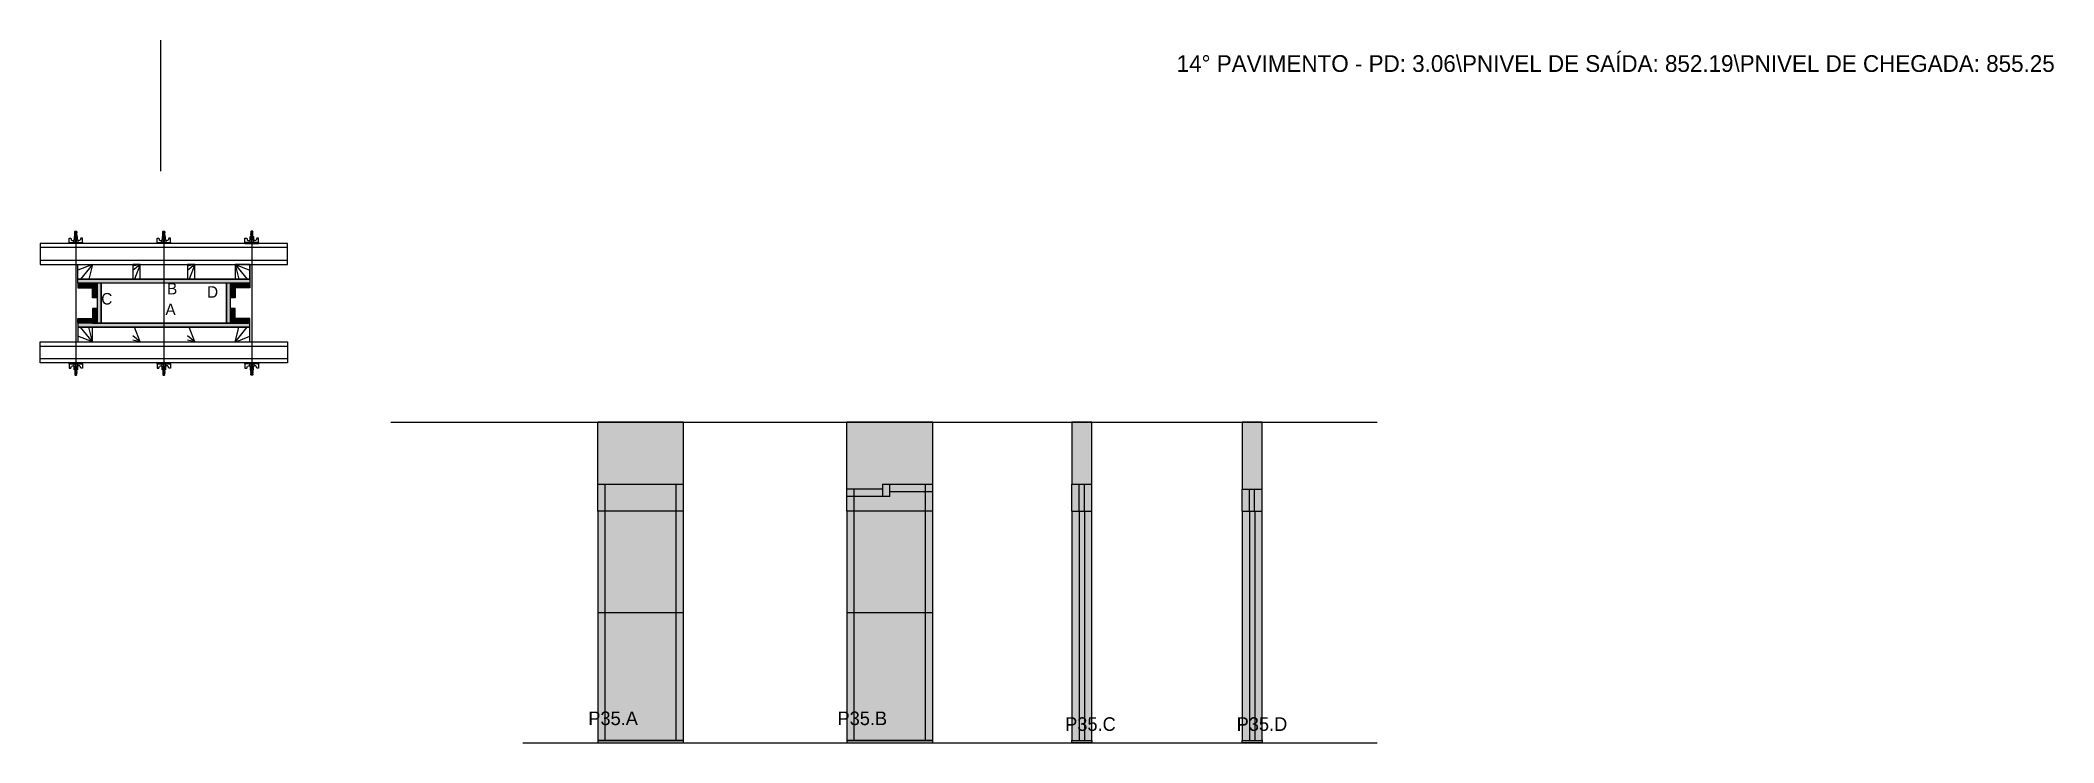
# Model space of a CAD drawing. Header units: metres. Extents: x 2584 to 4507, y 545 to 1215.
import ezdxf

# ---------------------------------------------------------------- set-up
doc = ezdxf.new("R2010")
doc.units = ezdxf.units.M
for name, color, linetype in [('CHAPA', 7, 'Continuous'), ('COTA', 7, 'Continuous'), ('Hachura', 7, 'Continuous'), ('Madeira', 7, 'Continuous'), ('NOMENCLATURA', 7, 'Continuous'), ('Nível', 7, 'Continuous'), ('Painéis', 7, 'Continuous'), ('Perfil Metálico', 7, 'Continuous'), ('SARR_2.2x7', 7, 'Continuous'), ('SARRAFO', 7, 'Continuous'), ('Texto Seção', 7, 'Continuous'), ('TEXTO_GERAL', 7, 'Continuous')]:
    doc.layers.add(name, color=color, linetype=linetype)

msp = doc.modelspace()

# ---------------------------------------------------------------- hatches: boundary and pattern name
at = {"layer": 'COTA'}
h = msp.add_hatch(color=7, dxfattribs=at)
h.dxf.hatch_style = 1
h.paths.add_polyline_path([(3116.3, 850.7), (3116.3, 791.7), (3116.3, 791.7), (3198.3, 791.7), (3198.3, 791.7), (3198.3, 850.7), (3198.3, 850.7), (3116.3, 850.7)])
h = msp.add_hatch(color=7, dxfattribs=at)
h.dxf.hatch_style = 1
h.paths.add_polyline_path([(3388.2, 791.7), (3436.2, 791.7), (3436.2, 791.7), (3436.2, 850.7), (3436.2, 850.7), (3354.2, 850.7), (3354.2, 850.7), (3354.2, 786.7), (3354.2, 786.7), (3388.2, 786.7), (3388.2, 786.7), (3388.2, 791.7)])
h = msp.add_hatch(color=7, dxfattribs=at)
h.dxf.hatch_style = 1
h.paths.add_polyline_path([(3588.2, 791.7), (3588.2, 850.7), (3588.2, 850.7), (3569.2, 850.7), (3569.2, 850.7), (3569.2, 791.7), (3569.2, 791.7), (3588.2, 791.7)])
h = msp.add_hatch(color=7, dxfattribs=at)
h.dxf.hatch_style = 1
h.paths.add_polyline_path([(3750.7, 786.7), (3750.7, 850.7), (3750.7, 850.7), (3731.7, 850.7), (3731.7, 850.7), (3731.7, 786.7), (3731.7, 786.7), (3750.7, 786.7)])
at = {"layer": 'Hachura'}
h = msp.add_hatch(color=7, dxfattribs=at)
h.dxf.hatch_style = 1
h.paths.add_polyline_path([(2619.9, 983.4), (2619.9, 987.4), (2619.9, 987.4), (2783.9, 987.4), (2783.9, 987.4), (2783.9, 983.4), (2783.9, 983.4), (2619.9, 983.4)])
h = msp.add_hatch(color=7, dxfattribs=at)
h.dxf.hatch_style = 1
h.paths.add_polyline_path([(2619.9, 983.4), (2619.9, 987.4), (2619.9, 987.4), (2783.9, 987.4), (2783.9, 987.4), (2783.9, 983.4), (2783.9, 983.4), (2619.9, 983.4)])
h = msp.add_hatch(color=7, dxfattribs=at)
h.dxf.hatch_style = 1
h.paths.add_polyline_path([(2633.9, 983.4), (2633.9, 979), (2633.9, 979), (2619.9, 979), (2619.9, 979), (2619.9, 983.4), (2619.9, 983.4), (2633.9, 983.4)])
h = msp.add_hatch(color=7, dxfattribs=at)
h.dxf.hatch_style = 1
h.paths.add_polyline_path([(2638.3, 983.4), (2633.9, 983.4), (2633.9, 983.4), (2633.9, 969.4), (2633.9, 969.4), (2638.3, 969.4), (2638.3, 969.4), (2638.3, 983.4)])
h = msp.add_hatch(color=7, dxfattribs=at)
h.dxf.hatch_style = 1
h.paths.add_polyline_path([(2641.9, 983.4), (2638.3, 983.4), (2638.3, 983.4), (2638.3, 945.4), (2638.3, 945.4), (2641.9, 945.4), (2641.9, 945.4), (2641.9, 983.4)])
h = msp.add_hatch(color=7, dxfattribs=at)
h.dxf.hatch_style = 1
h.paths.add_polyline_path([(2641.9, 983.4), (2638.3, 983.4), (2638.3, 983.4), (2638.3, 945.4), (2638.3, 945.4), (2641.9, 945.4), (2641.9, 945.4), (2641.9, 983.4)])
h = msp.add_hatch(color=7, dxfattribs=at)
h.dxf.hatch_style = 1
h.paths.add_polyline_path([(2765.5, 983.4), (2761.9, 983.4), (2761.9, 983.4), (2761.9, 945.4), (2761.9, 945.4), (2765.5, 945.4), (2765.5, 945.4), (2765.5, 983.4)])
h = msp.add_hatch(color=7, dxfattribs=at)
h.dxf.hatch_style = 1
h.paths.add_polyline_path([(2765.5, 983.4), (2761.9, 983.4), (2761.9, 983.4), (2761.9, 945.4), (2761.9, 945.4), (2765.5, 945.4), (2765.5, 945.4), (2765.5, 983.4)])
h = msp.add_hatch(color=7, dxfattribs=at)
h.dxf.hatch_style = 1
h.paths.add_polyline_path([(2769.9, 983.4), (2765.5, 983.4), (2765.5, 983.4), (2765.5, 969.4), (2765.5, 969.4), (2769.9, 969.4), (2769.9, 969.4), (2769.9, 983.4)])
h = msp.add_hatch(color=7, dxfattribs=at)
h.dxf.hatch_style = 1
h.paths.add_polyline_path([(2769.9, 983.4), (2769.9, 979), (2769.9, 979), (2783.9, 979), (2783.9, 979), (2783.9, 983.4), (2783.9, 983.4), (2769.9, 983.4)])
h = msp.add_hatch(color=7, dxfattribs=at)
h.dxf.hatch_style = 1
h.paths.add_polyline_path([(2633.9, 945.4), (2633.9, 949.8), (2633.9, 949.8), (2619.9, 949.8), (2619.9, 949.8), (2619.9, 945.4), (2619.9, 945.4), (2633.9, 945.4)])
h = msp.add_hatch(color=7, dxfattribs=at)
h.dxf.hatch_style = 1
h.paths.add_polyline_path([(2619.9, 945.4), (2619.9, 941.4), (2619.9, 941.4), (2783.9, 941.4), (2783.9, 941.4), (2783.9, 945.4), (2783.9, 945.4), (2619.9, 945.4)])
h = msp.add_hatch(color=7, dxfattribs=at)
h.dxf.hatch_style = 1
h.paths.add_polyline_path([(2619.9, 945.4), (2619.9, 941.4), (2619.9, 941.4), (2783.9, 941.4), (2783.9, 941.4), (2783.9, 945.4), (2783.9, 945.4), (2619.9, 945.4)])
h = msp.add_hatch(color=7, dxfattribs=at)
h.dxf.hatch_style = 1
h.paths.add_polyline_path([(2638.3, 945.4), (2633.9, 945.4), (2633.9, 945.4), (2633.9, 959.4), (2633.9, 959.4), (2638.3, 959.4), (2638.3, 959.4), (2638.3, 945.4)])
h = msp.add_hatch(color=7, dxfattribs=at)
h.dxf.hatch_style = 1
h.paths.add_polyline_path([(2769.9, 945.4), (2765.5, 945.4), (2765.5, 945.4), (2765.5, 959.4), (2765.5, 959.4), (2769.9, 959.4), (2769.9, 959.4), (2769.9, 945.4)])
h = msp.add_hatch(color=7, dxfattribs=at)
h.dxf.hatch_style = 1
h.paths.add_polyline_path([(2769.9, 945.4), (2769.9, 949.8), (2769.9, 949.8), (2783.9, 949.8), (2783.9, 949.8), (2783.9, 945.4), (2783.9, 945.4), (2769.9, 945.4)])
h = msp.add_hatch(color=7, dxfattribs=at)
h.dxf.hatch_style = 1
h.paths.add_polyline_path([(3198.3, 791.7), (3116.3, 791.7), (3116.3, 791.7), (3116.3, 544.7), (3116.3, 544.7), (3198.3, 544.7), (3198.3, 544.7), (3198.3, 791.7)])
h = msp.add_hatch(color=7, dxfattribs=at)
h.dxf.hatch_style = 1
h.paths.add_polyline_path([(3388.2, 791.7), (3388.2, 786.7), (3388.2, 786.7), (3354.2, 786.7), (3354.2, 786.7), (3354.2, 544.7), (3354.2, 544.7), (3436.2, 544.7), (3436.2, 544.7), (3436.2, 791.7), (3436.2, 791.7), (3388.2, 791.7)])
h = msp.add_hatch(color=7, dxfattribs=at)
h.dxf.hatch_style = 1
h.paths.add_polyline_path([(3588.2, 791.7), (3569.2, 791.7), (3569.2, 791.7), (3569.2, 544.7), (3569.2, 544.7), (3588.2, 544.7), (3588.2, 544.7), (3588.2, 791.7)])
h = msp.add_hatch(color=7, dxfattribs=at)
h.dxf.hatch_style = 1
h.paths.add_polyline_path([(3750.7, 786.7), (3731.7, 786.7), (3731.7, 786.7), (3731.7, 544.7), (3731.7, 544.7), (3750.7, 544.7), (3750.7, 544.7), (3750.7, 786.7)])

# ---------------------------------------------------------------- linework, layer by layer
at = {"layer": 'CHAPA', "color": 7, "lineweight": 25}
for points in [[(2619.9, 983.4), (2619.9, 987.4), (2783.9, 987.4), (2783.9, 983.4)], [(2619.9, 983.4), (2619.9, 987.4), (2783.9, 987.4), (2783.9, 983.4)], [(2641.9, 983.4), (2638.3, 983.4), (2638.3, 945.4), (2641.9, 945.4)], [(2641.9, 983.4), (2638.3, 983.4), (2638.3, 945.4), (2641.9, 945.4)], [(2765.5, 983.4), (2761.9, 983.4), (2761.9, 945.4), (2765.5, 945.4)], [(2765.5, 983.4), (2761.9, 983.4), (2761.9, 945.4), (2765.5, 945.4)], [(2619.9, 945.4), (2619.9, 941.4), (2783.9, 941.4), (2783.9, 945.4)], [(2619.9, 945.4), (2619.9, 941.4), (2783.9, 941.4), (2783.9, 945.4)]]:
    msp.add_lwpolyline(points, close=True, dxfattribs=at)
at = {"layer": 'COTA', "color": 7, "lineweight": 25}
for p, q in [((3116.3, 791.7), (3116.3, 850.7)), ((3198.3, 850.7), (3116.3, 850.7)), ((3198.3, 791.7), (3198.3, 850.7)), ((3436.2, 850.7), (3354.2, 850.7)), ((3354.2, 786.7), (3354.2, 850.7)), ((3436.2, 791.7), (3436.2, 850.7))]:
    msp.add_line(p, q, dxfattribs=at)
for points in [[(3588.2, 791.7), (3588.2, 850.7), (3569.2, 850.7), (3569.2, 791.7)], [(3750.7, 786.7), (3750.7, 850.7), (3731.7, 850.7), (3731.7, 786.7)]]:
    msp.add_lwpolyline(points, dxfattribs=at)
at = {"layer": 'Defpoints', "color": 7, "lineweight": 25}
msp.add_line((2698.9, 1090.4), (2698.9, 1215.4), dxfattribs=at)
at = {"layer": 'Hachura', "color": 7, "lineweight": 25}
for p, q in [((2611.4, 1021.4), (2611.4, 1026.5)), ((2611.4, 1026.5), (2613.1, 1026.5)), ((2611.4, 1022.3), (2624.3, 1022.3)), ((2611.4, 1022.3), (2616.6, 1022.3)), ((2624.3, 1021.4), (2611.4, 1021.4)), ((2611.6, 1022.3), (2611.6, 1021.4)), ((2611.8, 1022.3), (2611.8, 1021.4)), ((2612.1, 1022.3), (2612.1, 1021.4)), ((2612.6, 1022.3), (2612.6, 1021.4)), ((2613.1, 1026.5), (2613.7, 1024.3)), ((2613.4, 1022.3), (2613.4, 1021.4)), ((2614, 1024.1), (2616, 1024.1)), ((2614.8, 1022.3), (2614.8, 1021.4)), ((2623.4, 1021.4), (2615.6, 1021.4)), ((2616, 1024.8), (2619.8, 1024.8)), ((2616, 1022.3), (2616, 1024.8)), ((2617.9, 1022.3), (2616, 1022.3)), ((2619.6, 1028.1), (2616.2, 1028.1)), ((2616.2, 1028.1), (2616.2, 1024.8)), ((2619.6, 1028), (2616.2, 1028)), ((2616.6, 1022.3), (2617.2, 1022.3)), ((2618.9, 1031.1), (2616.7, 1032.2)), ((2618.9, 1030), (2616.7, 1031)), ((2618.9, 1028.8), (2616.7, 1029.9)), ((2618, 1028.1), (2616.7, 1028.7)), ((2616.8, 1032.4), (2618.9, 1031.3)), ((2616.8, 1031.3), (2618.9, 1030.2)), ((2616.8, 1030.1), (2618.9, 1029)), ((2616.9, 1032.8), (2617.2, 1033.2)), ((2616.9, 1032.5), (2616.9, 1032.8)), ((2616.9, 1032.8), (2616.9, 1032.8)), ((2618.8, 1032.8), (2616.9, 1032.8)), ((2616.9, 1032.5), (2618.8, 1031.6)), ((2616.9, 1032.5), (2618.8, 1031.6)), ((2616.9, 1031.4), (2616.9, 1032)), ((2618.8, 1031), (2616.9, 1032)), ((2616.9, 1031.4), (2618.8, 1030.4)), ((2616.9, 1030.2), (2616.9, 1030.8)), ((2618.8, 1029.9), (2616.9, 1030.8)), ((2616.9, 1030.6), (2616.9, 1030.8)), ((2616.9, 1030.2), (2618.8, 1029.2)), ((2616.9, 1029), (2616.9, 1029.7)), ((2618.8, 1028.7), (2616.9, 1029.7)), ((2616.9, 1029), (2618.8, 1028.1)), ((2617.8, 1028.1), (2616.9, 1028.5)), ((2616.9, 1028.1), (2616.9, 1028.5)), ((2616.9, 1021.9), (2616.9, 1022.2)), ((2616.9, 1021.5), (2616.9, 1021.9)), ((2617.2, 1033.2), (2618.5, 1033.2)), ((2617.2, 1028.1), (2617.2, 1024.8)), ((2618.8, 1032.2), (2617.5, 1032.8)), ((2617.6, 1022.3), (2617.6, 1024.3)), ((2618.9, 1032.3), (2617.8, 1032.8)), ((2617.9, 1032.2), (2617.9, 900.4)), ((2617.9, 1022.3), (2617.9, 1021.4)), ((2618.1, 1024.3), (2618.1, 1022.3)), ((2618.3, 1032.8), (2618.9, 1032.5)), ((2618.8, 1032.8), (2618.5, 1033.2)), ((2618.5, 1032.8), (2618.8, 1032.7)), ((2618.8, 1032.7), (2618.8, 1032.8)), ((2618.8, 1032.2), (2618.8, 1031.6)), ((2618.8, 1030.4), (2618.8, 1031)), ((2618.8, 1029.7), (2618.8, 1029.9)), ((2618.8, 1029.7), (2618.8, 1029.2)), ((2618.8, 1028.7), (2618.8, 1028.1)), ((2618.8, 1028.1), (2618.8, 1024.8)), ((2618.9, 1022.1), (2618.9, 1021.7)), ((2619.6, 1024.8), (2619.6, 1028.1)), ((2619.8, 1024.8), (2619.6, 1024.8)), ((2619.8, 1024.8), (2619.6, 1024.8)), ((2619.8, 1024.8), (2619.8, 1022.3)), ((2621.8, 1024.1), (2619.8, 1024.1)), ((2620.9, 1022.3), (2620.9, 1021.4)), ((2622.7, 1026.5), (2622.1, 1024.3)), ((2622.3, 1022.3), (2622.3, 1021.4)), ((2624.3, 1026.5), (2622.7, 1026.5)), ((2623.2, 1022.3), (2623.2, 1021.4)), ((2623.6, 1022.3), (2623.6, 1021.4)), ((2624, 1022.3), (2624, 1021.4)), ((2624.2, 1022.3), (2624.2, 1021.4)), ((2624.3, 1022.3), (2624.3, 1026.5)), ((2624.3, 1022.3), (2624.3, 1021.4)), ((2695.4, 1021.4), (2695.4, 1026.5)), ((2695.4, 1026.5), (2697.1, 1026.5)), ((2695.4, 1022.3), (2708.3, 1022.3)), ((2695.4, 1022.3), (2700.6, 1022.3)), ((2708.3, 1021.4), (2695.4, 1021.4)), ((2695.6, 1022.3), (2695.6, 1021.4)), ((2695.8, 1022.3), (2695.8, 1021.4)), ((2696.1, 1022.3), (2696.1, 1021.4)), ((2696.6, 1022.3), (2696.6, 1021.4)), ((2697.1, 1026.5), (2697.7, 1024.3)), ((2697.4, 1022.3), (2697.4, 1021.4)), ((2698, 1024.1), (2700, 1024.1)), ((2698.8, 1022.3), (2698.8, 1021.4)), ((2707.4, 1021.4), (2699.6, 1021.4)), ((2700, 1024.8), (2703.8, 1024.8)), ((2700, 1022.3), (2700, 1024.8)), ((2701.9, 1022.3), (2700, 1022.3)), ((2703.6, 1028.1), (2700.2, 1028.1)), ((2700.2, 1028.1), (2700.2, 1024.8)), ((2703.6, 1028), (2700.2, 1028)), ((2700.6, 1022.3), (2701.2, 1022.3)), ((2702.9, 1031.1), (2700.7, 1032.2)), ((2702.9, 1030), (2700.7, 1031)), ((2702.9, 1028.8), (2700.7, 1029.9)), ((2702, 1028.1), (2700.7, 1028.7)), ((2700.8, 1032.4), (2702.9, 1031.3)), ((2700.8, 1031.3), (2702.9, 1030.2)), ((2700.8, 1030.1), (2702.9, 1029)), ((2700.9, 1032.8), (2701.2, 1033.2)), ((2700.9, 1032.5), (2700.9, 1032.8)), ((2700.9, 1032.8), (2700.9, 1032.8)), ((2702.8, 1032.8), (2700.9, 1032.8)), ((2700.9, 1032.5), (2702.8, 1031.6)), ((2700.9, 1032.5), (2702.8, 1031.6)), ((2700.9, 1031.4), (2700.9, 1032)), ((2702.8, 1031), (2700.9, 1032)), ((2700.9, 1031.4), (2702.8, 1030.4)), ((2700.9, 1030.2), (2700.9, 1030.8)), ((2702.8, 1029.9), (2700.9, 1030.8)), ((2700.9, 1030.6), (2700.9, 1030.8)), ((2700.9, 1030.2), (2702.8, 1029.2)), ((2700.9, 1029), (2700.9, 1029.7)), ((2702.8, 1028.7), (2700.9, 1029.7)), ((2700.9, 1029), (2702.8, 1028.1)), ((2701.8, 1028.1), (2700.9, 1028.5)), ((2700.9, 1028.1), (2700.9, 1028.5)), ((2700.9, 1021.9), (2700.9, 1022.2)), ((2700.9, 1021.5), (2700.9, 1021.9)), ((2701.2, 1033.2), (2702.5, 1033.2)), ((2701.2, 1028.1), (2701.2, 1024.8)), ((2702.8, 1032.2), (2701.5, 1032.8)), ((2701.6, 1022.3), (2701.6, 1024.3)), ((2702.9, 1032.3), (2701.8, 1032.8)), ((2701.9, 1032.2), (2701.9, 900.4)), ((2701.9, 1022.3), (2701.9, 1021.4)), ((2702.1, 1024.3), (2702.1, 1022.3)), ((2702.3, 1032.8), (2702.9, 1032.5)), ((2702.8, 1032.8), (2702.5, 1033.2)), ((2702.5, 1032.8), (2702.8, 1032.7)), ((2702.8, 1032.7), (2702.8, 1032.8)), ((2702.8, 1032.2), (2702.8, 1031.6)), ((2702.8, 1030.4), (2702.8, 1031)), ((2702.8, 1029.7), (2702.8, 1029.9)), ((2702.8, 1029.7), (2702.8, 1029.2)), ((2702.8, 1028.7), (2702.8, 1028.1)), ((2702.8, 1028.1), (2702.8, 1024.8)), ((2702.9, 1022.1), (2702.9, 1021.7)), ((2703.6, 1024.8), (2703.6, 1028.1)), ((2703.8, 1024.8), (2703.6, 1024.8)), ((2703.8, 1024.8), (2703.6, 1024.8)), ((2703.8, 1024.8), (2703.8, 1022.3)), ((2705.8, 1024.1), (2703.8, 1024.1)), ((2704.9, 1022.3), (2704.9, 1021.4)), ((2706.7, 1026.5), (2706.1, 1024.3)), ((2706.3, 1022.3), (2706.3, 1021.4)), ((2708.3, 1026.5), (2706.7, 1026.5)), ((2707.2, 1022.3), (2707.2, 1021.4)), ((2707.6, 1022.3), (2707.6, 1021.4)), ((2708, 1022.3), (2708, 1021.4)), ((2708.2, 1022.3), (2708.2, 1021.4)), ((2708.3, 1022.3), (2708.3, 1026.5)), ((2708.3, 1022.3), (2708.3, 1021.4)), ((2779.4, 1022.3), (2779.4, 1026.5)), ((2779.4, 1026.5), (2781.1, 1026.5)), ((2792.3, 1022.3), (2779.4, 1022.3)), ((2779.4, 1022.3), (2779.4, 1021.4)), ((2779.4, 1021.4), (2792.3, 1021.4)), ((2779.6, 1022.3), (2779.6, 1021.4)), ((2779.8, 1022.3), (2779.8, 1021.4)), ((2780.1, 1022.3), (2780.1, 1021.4)), ((2780.4, 1021.4), (2788.2, 1021.4)), ((2780.6, 1022.3), (2780.6, 1021.4)), ((2781.1, 1026.5), (2781.7, 1024.3)), ((2781.4, 1022.3), (2781.4, 1021.4)), ((2782, 1024.1), (2784, 1024.1)), ((2782.9, 1022.3), (2782.9, 1021.4)), ((2787.8, 1024.8), (2784, 1024.8)), ((2784, 1024.8), (2784, 1022.3)), ((2784, 1024.8), (2784.2, 1024.8)), ((2784, 1024.8), (2784.2, 1024.8)), ((2784.2, 1028.1), (2787.6, 1028.1)), ((2784.2, 1024.8), (2784.2, 1028.1)), ((2784.2, 1028), (2787.6, 1028)), ((2785.5, 1032.8), (2784.8, 1032.5)), ((2787, 1032.4), (2784.8, 1031.3)), ((2787, 1031.3), (2784.8, 1030.2)), ((2787, 1030.1), (2784.8, 1029)), ((2784.9, 1032.3), (2786, 1032.8)), ((2784.9, 1031.1), (2787, 1032.2)), ((2784.9, 1030), (2787, 1031)), ((2784.9, 1028.8), (2787, 1029.9)), ((2784.9, 1022.1), (2784.9, 1021.7)), ((2785, 1032.8), (2785.3, 1033.2)), ((2785.2, 1032.8), (2785, 1032.7)), ((2785, 1032.7), (2785, 1032.8)), ((2785, 1032.2), (2786.3, 1032.8)), ((2785, 1032.8), (2786.9, 1032.8)), ((2786.9, 1032.5), (2785, 1031.6)), ((2786.9, 1032.5), (2785, 1031.6)), ((2785, 1032.2), (2785, 1031.6)), ((2785, 1031), (2786.9, 1032)), ((2786.9, 1031.4), (2785, 1030.4)), ((2785, 1030.4), (2785, 1031)), ((2785, 1029.9), (2786.9, 1030.8)), ((2786.9, 1030.2), (2785, 1029.2)), ((2785, 1029.7), (2785, 1029.9)), ((2785, 1029.7), (2785, 1029.2)), ((2785, 1028.7), (2786.9, 1029.7)), ((2786.9, 1029), (2785, 1028.1)), ((2785, 1028.7), (2785, 1028.1)), ((2785, 1028.1), (2785, 1024.8)), ((2786.6, 1033.2), (2785.3, 1033.2)), ((2785.7, 1024.3), (2785.7, 1022.3)), ((2785.8, 1028.1), (2787, 1028.7)), ((2785.9, 1032.2), (2785.9, 900.4)), ((2785.9, 1022.3), (2787.8, 1022.3)), ((2785.9, 1022.3), (2785.9, 1021.4)), ((2786, 1028.1), (2786.9, 1028.5)), ((2786.2, 1022.3), (2786.2, 1024.3)), ((2786.5, 1028.1), (2786.5, 1024.8)), ((2787.2, 1022.3), (2786.5, 1022.3)), ((2786.9, 1032.8), (2786.6, 1033.2)), ((2786.8, 1021.9), (2786.8, 1022.2)), ((2786.8, 1021.5), (2786.8, 1021.9)), ((2786.9, 1032.5), (2786.9, 1032.8)), ((2786.9, 1032.8), (2786.9, 1032.8)), ((2786.9, 1031.4), (2786.9, 1032)), ((2786.9, 1030.2), (2786.9, 1030.8)), ((2786.9, 1030.6), (2786.9, 1030.8)), ((2786.9, 1029), (2786.9, 1029.7)), ((2786.9, 1028.1), (2786.9, 1028.5)), ((2792.3, 1022.3), (2787.2, 1022.3)), ((2787.6, 1028.1), (2787.6, 1024.8)), ((2787.8, 1022.3), (2787.8, 1024.8)), ((2789.8, 1024.1), (2787.8, 1024.1)), ((2788.9, 1022.3), (2788.9, 1021.4)), ((2790.7, 1026.5), (2790.1, 1024.3)), ((2790.3, 1022.3), (2790.3, 1021.4)), ((2792.3, 1026.5), (2790.7, 1026.5)), ((2791.2, 1022.3), (2791.2, 1021.4)), ((2791.6, 1022.3), (2791.6, 1021.4)), ((2792, 1022.3), (2792, 1021.4)), ((2792.2, 1022.3), (2792.2, 1021.4)), ((2792.3, 1021.4), (2792.3, 1026.5)), ((2624.3, 907.4), (2611.4, 907.4)), ((2611.4, 907.4), (2611.4, 902.2)), ((2611.4, 906.5), (2624.3, 906.5)), ((2611.4, 906.5), (2616.6, 906.5)), ((2611.6, 906.4), (2611.6, 907.4)), ((2611.8, 906.4), (2611.8, 907.4)), ((2612.1, 906.4), (2612.1, 907.4)), ((2612.6, 906.4), (2612.6, 907.4)), ((2613.1, 902.2), (2613.7, 904.4)), ((2613.4, 906.4), (2613.4, 907.4)), ((2614, 904.7), (2616, 904.7)), ((2614.8, 906.4), (2614.8, 907.4)), ((2623.4, 907.4), (2615.6, 907.4)), ((2617.9, 906.5), (2616, 906.5)), ((2616, 906.5), (2616, 903.9)), ((2616, 903.9), (2619.8, 903.9)), ((2616.2, 900.7), (2616.2, 903.9)), ((2616.6, 906.5), (2617.2, 906.5)), ((2616.9, 907.2), (2616.9, 906.8)), ((2616.9, 906.8), (2616.9, 906.6)), ((2617.2, 900.7), (2617.2, 903.9)), ((2617.6, 906.5), (2617.6, 904.5)), ((2617.9, 906.5), (2617.9, 907.4)), ((2618.1, 904.5), (2618.1, 906.5)), ((2618.8, 900.7), (2618.8, 903.9)), ((2618.9, 906.6), (2618.9, 907)), ((2619.6, 903.9), (2619.6, 900.7)), ((2619.8, 903.9), (2619.6, 903.9)), ((2619.8, 903.9), (2619.6, 903.9)), ((2619.8, 903.9), (2619.8, 906.5)), ((2621.8, 904.7), (2619.8, 904.7)), ((2620.9, 906.4), (2620.9, 907.4)), ((2622.7, 902.2), (2622.1, 904.4)), ((2622.3, 906.4), (2622.3, 907.4)), ((2623.2, 906.4), (2623.2, 907.4)), ((2623.6, 906.4), (2623.6, 907.4)), ((2624, 906.4), (2624, 907.4)), ((2624.2, 906.4), (2624.2, 907.4)), ((2624.3, 906.5), (2624.3, 907.4)), ((2624.3, 906.5), (2624.3, 902.2)), ((2708.3, 907.4), (2695.4, 907.4)), ((2695.4, 907.4), (2695.4, 902.2)), ((2695.4, 906.5), (2708.3, 906.5)), ((2695.4, 906.5), (2700.6, 906.5)), ((2695.6, 906.4), (2695.6, 907.4)), ((2695.8, 906.4), (2695.8, 907.4)), ((2696.1, 906.4), (2696.1, 907.4)), ((2696.6, 906.4), (2696.6, 907.4)), ((2697.1, 902.2), (2697.7, 904.4)), ((2697.4, 906.4), (2697.4, 907.4)), ((2698, 904.7), (2700, 904.7)), ((2698.8, 906.4), (2698.8, 907.4)), ((2707.4, 907.4), (2699.6, 907.4)), ((2701.9, 906.5), (2700, 906.5)), ((2700, 906.5), (2700, 903.9)), ((2700, 903.9), (2703.8, 903.9)), ((2700.2, 900.7), (2700.2, 903.9)), ((2700.6, 906.5), (2701.2, 906.5)), ((2700.9, 907.2), (2700.9, 906.8)), ((2700.9, 906.8), (2700.9, 906.6)), ((2701.2, 900.7), (2701.2, 903.9)), ((2701.6, 906.5), (2701.6, 904.5)), ((2701.9, 906.5), (2701.9, 907.4)), ((2702.1, 904.5), (2702.1, 906.5)), ((2702.8, 900.7), (2702.8, 903.9)), ((2702.9, 906.6), (2702.9, 907)), ((2703.6, 903.9), (2703.6, 900.7)), ((2703.8, 903.9), (2703.6, 903.9)), ((2703.8, 903.9), (2703.6, 903.9)), ((2703.8, 903.9), (2703.8, 906.5)), ((2705.8, 904.7), (2703.8, 904.7)), ((2704.9, 906.4), (2704.9, 907.4)), ((2706.7, 902.2), (2706.1, 904.4)), ((2706.3, 906.4), (2706.3, 907.4)), ((2707.2, 906.4), (2707.2, 907.4)), ((2707.6, 906.4), (2707.6, 907.4)), ((2708, 906.4), (2708, 907.4)), ((2708.2, 906.4), (2708.2, 907.4)), ((2708.3, 906.5), (2708.3, 907.4)), ((2708.3, 906.5), (2708.3, 902.2)), ((2779.4, 907.4), (2792.3, 907.4)), ((2779.4, 906.5), (2779.4, 907.4)), ((2792.3, 906.5), (2779.4, 906.5)), ((2779.4, 906.5), (2779.4, 902.2)), ((2779.6, 906.4), (2779.6, 907.4)), ((2779.8, 906.4), (2779.8, 907.4)), ((2780.1, 906.4), (2780.1, 907.4)), ((2780.4, 907.4), (2788.2, 907.4)), ((2780.6, 906.4), (2780.6, 907.4)), ((2781.1, 902.2), (2781.7, 904.4)), ((2781.4, 906.4), (2781.4, 907.4)), ((2782, 904.7), (2784, 904.7)), ((2782.9, 906.4), (2782.9, 907.4)), ((2784, 903.9), (2784, 906.5)), ((2787.8, 903.9), (2784, 903.9)), ((2784, 903.9), (2784.2, 903.9)), ((2784, 903.9), (2784.2, 903.9)), ((2784.2, 903.9), (2784.2, 900.7)), ((2784.9, 906.6), (2784.9, 907)), ((2785, 900.7), (2785, 903.9)), ((2785.7, 904.5), (2785.7, 906.5)), ((2785.9, 906.5), (2785.9, 907.4)), ((2785.9, 906.5), (2787.8, 906.5)), ((2786.2, 906.5), (2786.2, 904.5)), ((2787.2, 906.5), (2786.5, 906.5)), ((2786.5, 900.7), (2786.5, 903.9)), ((2786.8, 907.2), (2786.8, 906.8)), ((2786.8, 906.8), (2786.8, 906.6)), ((2792.3, 906.5), (2787.2, 906.5)), ((2787.6, 900.7), (2787.6, 903.9)), ((2787.8, 906.5), (2787.8, 903.9)), ((2789.8, 904.7), (2787.8, 904.7)), ((2788.9, 906.4), (2788.9, 907.4)), ((2790.7, 902.2), (2790.1, 904.4)), ((2790.3, 906.4), (2790.3, 907.4)), ((2791.2, 906.4), (2791.2, 907.4)), ((2791.6, 906.4), (2791.6, 907.4)), ((2792, 906.4), (2792, 907.4)), ((2792.2, 906.4), (2792.2, 907.4)), ((2792.3, 907.4), (2792.3, 902.2)), ((2611.4, 902.2), (2613.1, 902.2)), ((2619.6, 900.7), (2616.2, 900.7)), ((2619.6, 900.7), (2616.2, 900.7)), ((2618, 900.7), (2616.7, 900)), ((2618.9, 899.9), (2616.7, 898.9)), ((2618.9, 898.8), (2616.7, 897.7)), ((2618.9, 897.6), (2616.7, 896.5)), ((2616.8, 898.6), (2618.9, 899.7)), ((2616.8, 897.5), (2618.9, 898.5)), ((2616.8, 896.3), (2618.9, 897.4)), ((2616.9, 899.7), (2618.8, 900.7)), ((2617.8, 900.7), (2616.9, 900.2)), ((2616.9, 900.7), (2616.9, 900.2)), ((2618.8, 900), (2616.9, 899)), ((2616.9, 899.7), (2616.9, 899)), ((2616.9, 898.5), (2618.8, 899.5)), ((2618.8, 898.9), (2616.9, 897.9)), ((2616.9, 898.5), (2616.9, 897.9)), ((2616.9, 897.4), (2618.8, 898.3)), ((2616.9, 898.1), (2616.9, 897.9)), ((2618.8, 897.7), (2616.9, 896.7)), ((2616.9, 897.4), (2616.9, 896.7)), ((2616.9, 896.2), (2618.8, 897.2)), ((2616.9, 896.2), (2618.8, 897.2)), ((2616.9, 896.2), (2616.9, 895.9)), ((2616.9, 895.9), (2616.9, 895.9)), ((2616.9, 895.9), (2617.2, 895.6)), ((2618.8, 895.9), (2616.9, 895.9)), ((2617.2, 895.6), (2618.5, 895.6)), ((2618.8, 896.5), (2617.5, 895.9)), ((2618.9, 896.5), (2617.8, 895.9)), ((2618.3, 895.9), (2618.9, 896.2)), ((2618.5, 895.9), (2618.8, 896)), ((2618.8, 895.9), (2618.5, 895.6)), ((2618.8, 900), (2618.8, 900.7)), ((2618.8, 899.1), (2618.8, 899.5)), ((2618.8, 899.1), (2618.8, 898.9)), ((2618.8, 898.3), (2618.8, 897.7)), ((2618.8, 896.5), (2618.8, 897.2)), ((2618.8, 896), (2618.8, 895.9)), ((2624.3, 902.2), (2622.7, 902.2)), ((2695.4, 902.2), (2697.1, 902.2)), ((2703.6, 900.7), (2700.2, 900.7)), ((2703.6, 900.7), (2700.2, 900.7)), ((2702, 900.7), (2700.7, 900)), ((2702.9, 899.9), (2700.7, 898.9)), ((2702.9, 898.8), (2700.7, 897.7)), ((2702.9, 897.6), (2700.7, 896.5)), ((2700.8, 898.6), (2702.9, 899.7)), ((2700.8, 897.5), (2702.9, 898.5)), ((2700.8, 896.3), (2702.9, 897.4)), ((2700.9, 899.7), (2702.8, 900.7)), ((2701.8, 900.7), (2700.9, 900.2)), ((2700.9, 900.7), (2700.9, 900.2)), ((2702.8, 900), (2700.9, 899)), ((2700.9, 899.7), (2700.9, 899)), ((2700.9, 898.5), (2702.8, 899.5)), ((2702.8, 898.9), (2700.9, 897.9)), ((2700.9, 898.5), (2700.9, 897.9)), ((2700.9, 897.4), (2702.8, 898.3)), ((2700.9, 898.1), (2700.9, 897.9)), ((2702.8, 897.7), (2700.9, 896.7)), ((2700.9, 897.4), (2700.9, 896.7)), ((2700.9, 896.2), (2702.8, 897.2)), ((2700.9, 896.2), (2702.8, 897.2)), ((2700.9, 896.2), (2700.9, 895.9)), ((2700.9, 895.9), (2700.9, 895.9)), ((2700.9, 895.9), (2701.2, 895.6)), ((2702.8, 895.9), (2700.9, 895.9)), ((2701.2, 895.6), (2702.5, 895.6)), ((2702.8, 896.5), (2701.5, 895.9)), ((2702.9, 896.5), (2701.8, 895.9)), ((2702.3, 895.9), (2702.9, 896.2)), ((2702.5, 895.9), (2702.8, 896)), ((2702.8, 895.9), (2702.5, 895.6)), ((2702.8, 900), (2702.8, 900.7)), ((2702.8, 899.1), (2702.8, 899.5)), ((2702.8, 899.1), (2702.8, 898.9)), ((2702.8, 898.3), (2702.8, 897.7)), ((2702.8, 896.5), (2702.8, 897.2)), ((2702.8, 896), (2702.8, 895.9)), ((2708.3, 902.2), (2706.7, 902.2)), ((2779.4, 902.2), (2781.1, 902.2)), ((2784.2, 900.7), (2787.6, 900.7)), ((2784.2, 900.7), (2787.6, 900.7)), ((2787, 898.6), (2784.8, 899.7)), ((2787, 897.5), (2784.8, 898.5)), ((2787, 896.3), (2784.8, 897.4)), ((2785.5, 895.9), (2784.8, 896.2)), ((2784.9, 899.9), (2787, 898.9)), ((2784.9, 898.8), (2787, 897.7)), ((2784.9, 897.6), (2787, 896.5)), ((2784.9, 896.5), (2786, 895.9)), ((2785, 900), (2785, 900.7)), ((2786.9, 899.7), (2785, 900.7)), ((2785, 900), (2786.9, 899)), ((2785, 899.1), (2785, 899.5)), ((2786.9, 898.5), (2785, 899.5)), ((2785, 899.1), (2785, 898.9)), ((2785, 898.9), (2786.9, 897.9)), ((2785, 898.3), (2785, 897.7)), ((2786.9, 897.4), (2785, 898.3)), ((2785, 897.7), (2786.9, 896.7)), ((2786.9, 896.2), (2785, 897.2)), ((2785, 896.5), (2785, 897.2)), ((2786.9, 896.2), (2785, 897.2)), ((2785, 896.5), (2786.3, 895.9)), ((2785.2, 895.9), (2785, 896)), ((2785, 896), (2785, 895.9)), ((2785, 895.9), (2785.3, 895.6)), ((2785, 895.9), (2786.9, 895.9)), ((2786.6, 895.6), (2785.3, 895.6)), ((2785.8, 900.7), (2787, 900)), ((2786, 900.7), (2786.9, 900.2)), ((2786.9, 895.9), (2786.6, 895.6)), ((2786.9, 900.7), (2786.9, 900.2)), ((2786.9, 899.7), (2786.9, 899)), ((2786.9, 898.5), (2786.9, 897.9)), ((2786.9, 898.1), (2786.9, 897.9)), ((2786.9, 897.4), (2786.9, 896.7)), ((2786.9, 896.2), (2786.9, 895.9)), ((2786.9, 895.9), (2786.9, 895.9)), ((2792.3, 902.2), (2790.7, 902.2))]:
    msp.add_line(p, q, dxfattribs=at)
at = {"layer": 'Madeira', "color": 7, "lineweight": 25}
for p, q in [((2633.9, 1001.4), (2619.9, 995.9)), ((2633.9, 1001.4), (2622.4, 987.4)), ((2633.9, 1001.4), (2630.4, 987.4)), ((2679.4, 1001.4), (2672.4, 995.6)), ((2679.4, 1001.4), (2672.4, 999.6)), ((2679.4, 1001.4), (2674, 987.4)), ((2731.4, 1001.4), (2724.4, 995.6)), ((2731.4, 1001.4), (2724.4, 999.6)), ((2731.4, 1001.4), (2726, 987.4)), ((2769.9, 1001.4), (2781.4, 987.4)), ((2769.9, 1001.4), (2773.4, 987.4)), ((2769.9, 1001.4), (2783.9, 995.9)), ((2633.9, 927.4), (2619.9, 932.8)), ((2633.9, 927.4), (2622.4, 941.4)), ((2633.9, 927.4), (2630.4, 941.4)), ((2679.4, 927.4), (2672.4, 933.1)), ((2679.4, 927.4), (2672.4, 929.1)), ((2679.4, 927.4), (2674, 941.4)), ((2731.4, 927.4), (2724.4, 933.1)), ((2731.4, 927.4), (2724.4, 929.1)), ((2731.4, 927.4), (2726, 941.4)), ((2769.9, 927.3), (2781.4, 941.4)), ((2769.9, 927.3), (2773.4, 941.4)), ((2769.9, 927.3), (2783.9, 932.8))]:
    msp.add_line(p, q, dxfattribs=at)
for points in [[(2783.9, 1001.4), (2783.9, 987.4), (2619.9, 987.4), (2619.9, 1001.4)], [(2679.4, 1001.4), (2672.4, 1001.4), (2672.4, 987.4), (2679.4, 987.4)], [(2731.4, 1001.4), (2724.4, 1001.4), (2724.4, 987.4), (2731.4, 987.4)], [(2769.9, 1001.4), (2769.9, 987.4), (2783.9, 987.4), (2783.9, 1001.4)], [(2633.9, 927.4), (2633.9, 941.4), (2619.9, 941.4), (2619.9, 927.4)], [(2783.9, 927.4), (2783.9, 941.4), (2619.9, 941.4), (2619.9, 927.4)]]:
    msp.add_lwpolyline(points, close=True, dxfattribs=at)
at = {"layer": 'Nível', "color": 7, "lineweight": 25}
for p, q in [((2918.6, 850.7), (3860.7, 850.7)), ((3044.8, 544.7), (3860.7, 544.7))]:
    msp.add_line(p, q, dxfattribs=at)
at = {"layer": 'Painéis', "color": 7, "lineweight": 25}
for p, q in [((3116.3, 791.7), (3198.3, 791.7)), ((3116.3, 765.7), (3116.3, 791.7)), ((3198.3, 765.7), (3198.3, 791.7)), ((3388.2, 791.7), (3436.2, 791.7)), ((3388.2, 791.7), (3388.2, 786.7)), ((3436.2, 765.7), (3436.2, 791.7)), ((3569.2, 791.7), (3588.2, 791.7)), ((3569.2, 765.7), (3569.2, 791.7)), ((3588.2, 765.7), (3588.2, 791.7)), ((3354.2, 765.7), (3354.2, 786.7)), ((3388.2, 786.7), (3354.2, 786.7)), ((3731.7, 786.7), (3750.7, 786.7)), ((3731.7, 765.7), (3731.7, 786.7)), ((3750.7, 765.7), (3750.7, 786.7)), ((3116.3, 765.7), (3116.3, 668.7)), ((3198.3, 765.7), (3116.3, 765.7)), ((3198.3, 668.7), (3198.3, 765.7)), ((3354.2, 765.7), (3354.2, 668.7)), ((3436.2, 765.7), (3354.2, 765.7)), ((3436.2, 668.7), (3436.2, 765.7)), ((3569.2, 765.7), (3569.2, 546.7)), ((3569.2, 765.7), (3588.2, 765.7)), ((3588.2, 546.7), (3588.2, 765.7)), ((3731.7, 765.7), (3731.7, 546.7)), ((3731.7, 765.7), (3750.7, 765.7)), ((3750.7, 546.7), (3750.7, 765.7)), ((3116.3, 668.7), (3116.3, 544.7)), ((3198.3, 668.7), (3116.3, 668.7)), ((3198.3, 544.7), (3198.3, 668.7)), ((3354.2, 668.7), (3354.2, 544.7)), ((3436.2, 668.7), (3354.2, 668.7)), ((3436.2, 544.7), (3436.2, 668.7)), ((3116.3, 546.7), (3198.3, 546.7)), ((3354.2, 546.7), (3436.2, 546.7)), ((3569.2, 546.7), (3588.2, 546.7)), ((3731.7, 546.7), (3750.7, 546.7))]:
    msp.add_line(p, q, dxfattribs=at)
for points in [[(2761.9, 945.4), (2761.9, 983.4), (2641.9, 983.4), (2641.9, 945.4)], [(3198.3, 546.7), (3116.3, 546.7), (3116.3, 544.7), (3198.3, 544.7)], [(3436.2, 546.7), (3354.2, 546.7), (3354.2, 544.7), (3436.2, 544.7)], [(3569.2, 546.7), (3588.2, 546.7), (3588.2, 544.7), (3569.2, 544.7)], [(3731.7, 546.7), (3750.7, 546.7), (3750.7, 544.7), (3731.7, 544.7)]]:
    msp.add_lwpolyline(points, close=True, dxfattribs=at)
at = {"layer": 'Perfil Metálico', "color": 7, "lineweight": 25}
for points in [[(2583.9, 1021.4), (2583.9, 1001.4), (2819.9, 1001.4), (2819.9, 1021.4)], [(2819.9, 1005.4), (2819.9, 1017.4), (2583.9, 1017.4), (2583.9, 1005.4)], [(2583.9, 907.4), (2583.9, 927.4), (2819.9, 927.4), (2819.9, 907.4)], [(2819.9, 923.4), (2819.9, 911.4), (2583.9, 911.4), (2583.9, 923.4)]]:
    msp.add_lwpolyline(points, close=True, dxfattribs=at)
at = {"layer": 'SARR_2.2x7', "color": 7, "lineweight": 25}
for p, q in [((3123.3, 765.7), (3123.3, 791.7)), ((3191.3, 765.7), (3191.3, 791.7)), ((3395.2, 779.7), (3395.2, 791.7)), ((3429.2, 765.7), (3429.2, 791.7)), ((3576.2, 765.7), (3576.2, 791.7)), ((3581.1, 765.7), (3581.1, 791.7)), ((3388.2, 779.7), (3354.2, 779.7)), ((3361.2, 765.7), (3361.2, 786.7)), ((3388.2, 786.7), (3388.2, 779.7)), ((3395.2, 779.7), (3388.2, 779.7)), ((3395.2, 784.7), (3436.2, 784.7)), ((3738.6, 765.7), (3738.6, 786.7)), ((3743.6, 765.7), (3743.6, 786.7)), ((3123.3, 668.7), (3123.3, 765.7)), ((3191.3, 668.7), (3191.3, 765.7)), ((3361.2, 668.7), (3361.2, 765.7)), ((3429.2, 668.7), (3429.2, 765.7)), ((3576.2, 765.7), (3576.2, 546.7)), ((3581.2, 765.7), (3581.2, 546.7)), ((3738.7, 765.7), (3738.7, 546.7)), ((3743.7, 765.7), (3743.7, 546.7)), ((3123.3, 546.7), (3123.3, 668.7)), ((3191.3, 546.7), (3191.3, 668.7)), ((3361.2, 546.7), (3361.2, 668.7)), ((3429.2, 546.7), (3429.2, 668.7)), ((3123.3, 546.7), (3123.3, 546.7)), ((3191.3, 546.7), (3191.3, 546.7)), ((3361.2, 546.7), (3361.2, 546.7)), ((3429.2, 546.7), (3429.2, 546.7))]:
    msp.add_line(p, q, dxfattribs=at)
at = {"layer": 'SARRAFO', "color": 7, "lineweight": 25}
for points in [[(2619.9, 979), (2633.9, 979), (2633.9, 983.4), (2619.9, 983.4)], [(2633.9, 969.4), (2633.9, 983.4), (2638.3, 983.4), (2638.3, 969.4)], [(2765.5, 969.4), (2765.5, 983.4), (2769.9, 983.4), (2769.9, 969.4)], [(2783.9, 979), (2769.9, 979), (2769.9, 983.4), (2783.9, 983.4)], [(2619.9, 949.8), (2633.9, 949.8), (2633.9, 945.4), (2619.9, 945.4)], [(2633.9, 959.4), (2633.9, 945.4), (2638.3, 945.4), (2638.3, 959.4)], [(2765.5, 959.4), (2765.5, 945.4), (2769.9, 945.4), (2769.9, 959.4)], [(2783.9, 949.8), (2769.9, 949.8), (2769.9, 945.4), (2783.9, 945.4)]]:
    msp.add_lwpolyline(points, close=True, dxfattribs=at)

# ---------------------------------------------------------------- texts
at = {"layer": 'NOMENCLATURA', "color": 7, "lineweight": 25}
msp.add_text('14° PAVIMENTO - PD: 3.06\\PNIVEL DE SAÍDA: 852.19\\PNIVEL DE CHEGADA: 855.25', height=16, dxfattribs=at).set_placement((3669.2, 1185.2))
at = {"layer": 'Texto Seção', "color": 7, "lineweight": 25}
for s, p in [('P35.A', (3107.3, 561.5)), ('P35.B', (3345.3, 561.5)), ('P35.C', (3562.7, 556)), ('P35.D', (3726.5, 556))]:
    msp.add_text(s, height=13, dxfattribs=at).set_placement(p)
at = {"layer": 'TEXTO_GERAL', "color": 7, "lineweight": 25}
for s, p in [('B', (2704.9, 972.7)), ('C', (2642.1, 963.1)), ('A', (2703.4, 953)), ('D', (2743.1, 969.6))]:
    msp.add_text(s, height=11, dxfattribs=at).set_placement(p)

doc.saveas('drawing.dxf')
